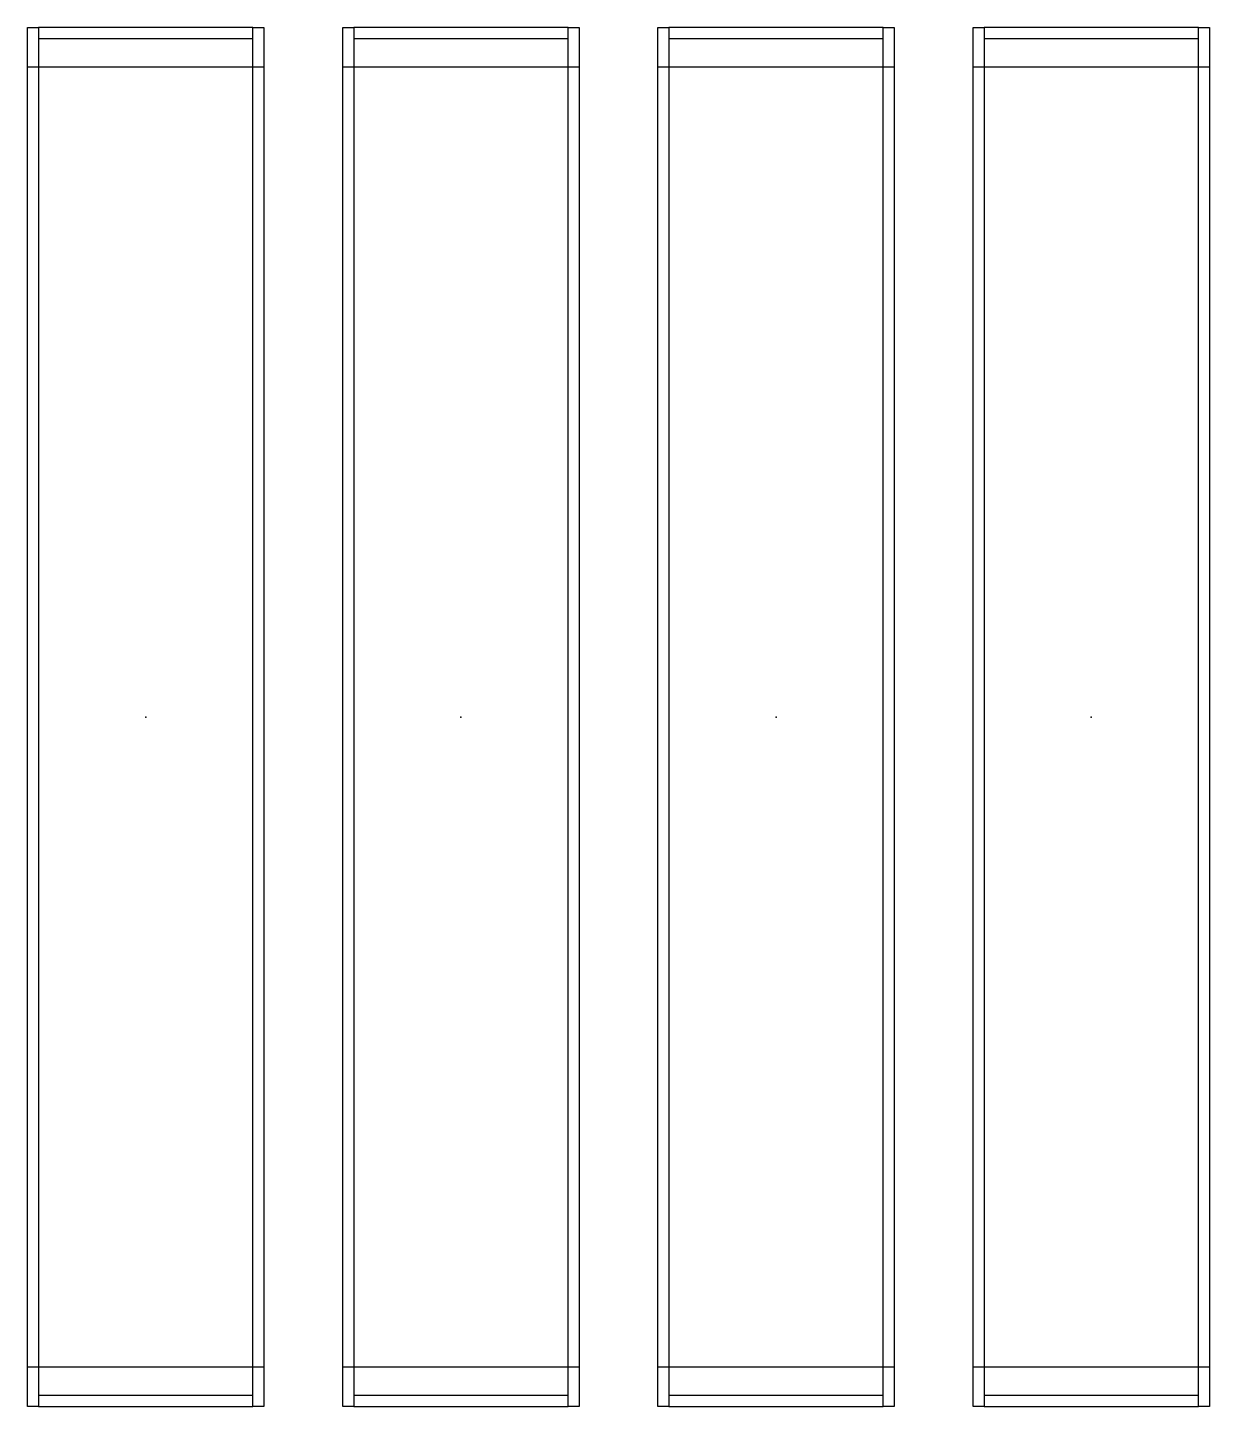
# Model space of a CAD drawing. Header units: millimetres. Extents: x -962357 to -591933, y -35273 to 59420.
# Drawn here: x -712322 to -710822, y 5695 to 7445 of the extents above; entities that cross this region are included whole.
import ezdxf

# ---------------------------------------------------------------- set-up
doc = ezdxf.new("R2010")
doc.units = ezdxf.units.MM
doc.layers.add('A11_ALU.SOLID SHEET', color=2, linetype='Continuous')

# ---------------------------------------------------------------- blocks, each defined once
blk = doc.blocks.new('*U615')
for p, q in [((-825.3, 29650), (-825.3, 29950)), ((825, 29950), (825, 29650)), ((-825.3, 29250), (-825.3, 29550)), ((825, 29550), (825, 29250)), ((-825.3, 28850), (-825.3, 29150)), ((825, 29150), (825, 28850)), ((-825.3, 28450), (-825.3, 28750)), ((825, 28750), (825, 28450))]:
    blk.add_line(p, q)
for p in [(0, 29800), (0, 29400), (0, 29000), (0, 28600)]:
    blk.add_point(p)
at = {"layer": 'A11_ALU.SOLID SHEET', "color": 0}
for points in [[(-875, 29950), (875, 29950), (875, 29936), (-875, 29936)], [(-875, 29664), (-861, 29664), (-861, 29936), (-875, 29936)], [(875, 29936), (861, 29936), (861, 29664), (875, 29664)], [(-875, 29664), (875, 29664), (875, 29650), (-875, 29650)], [(-875, 29550), (875, 29550), (875, 29536), (-875, 29536)], [(-875, 29264), (-861, 29264), (-861, 29536), (-875, 29536)], [(875, 29536), (861, 29536), (861, 29264), (875, 29264)], [(-875, 29264), (875, 29264), (875, 29250), (-875, 29250)], [(-875, 29150), (875, 29150), (875, 29136), (-875, 29136)], [(-875, 28864), (-861, 28864), (-861, 29136), (-875, 29136)], [(875, 29136), (861, 29136), (861, 28864), (875, 28864)], [(-875, 28864), (875, 28864), (875, 28850), (-875, 28850)], [(-875, 28750), (875, 28750), (875, 28736), (-875, 28736)], [(-875, 28464), (-861, 28464), (-861, 28736), (-875, 28736)], [(875, 28736), (861, 28736), (861, 28464), (875, 28464)], [(-875, 28464), (875, 28464), (875, 28450), (-875, 28450)]]:
    blk.add_lwpolyline(points, close=True, dxfattribs=at)
blk = doc.blocks.new('*U856')
at = {"layer": 'A11_ALU.SOLID SHEET', "color": 0, "linetype": 'ByBlock', "rotation": 90}
blk.add_blockref('*U615', (62308.5, 2990), dxfattribs=at)

msp = doc.modelspace()

# ---------------------------------------------------------------- block references
at = {"layer": 'A11_ALU.SOLID SHEET', "color": 2}
msp.add_blockref('*U856', (-744680, 3580), dxfattribs=at)

doc.saveas('drawing.dxf')
